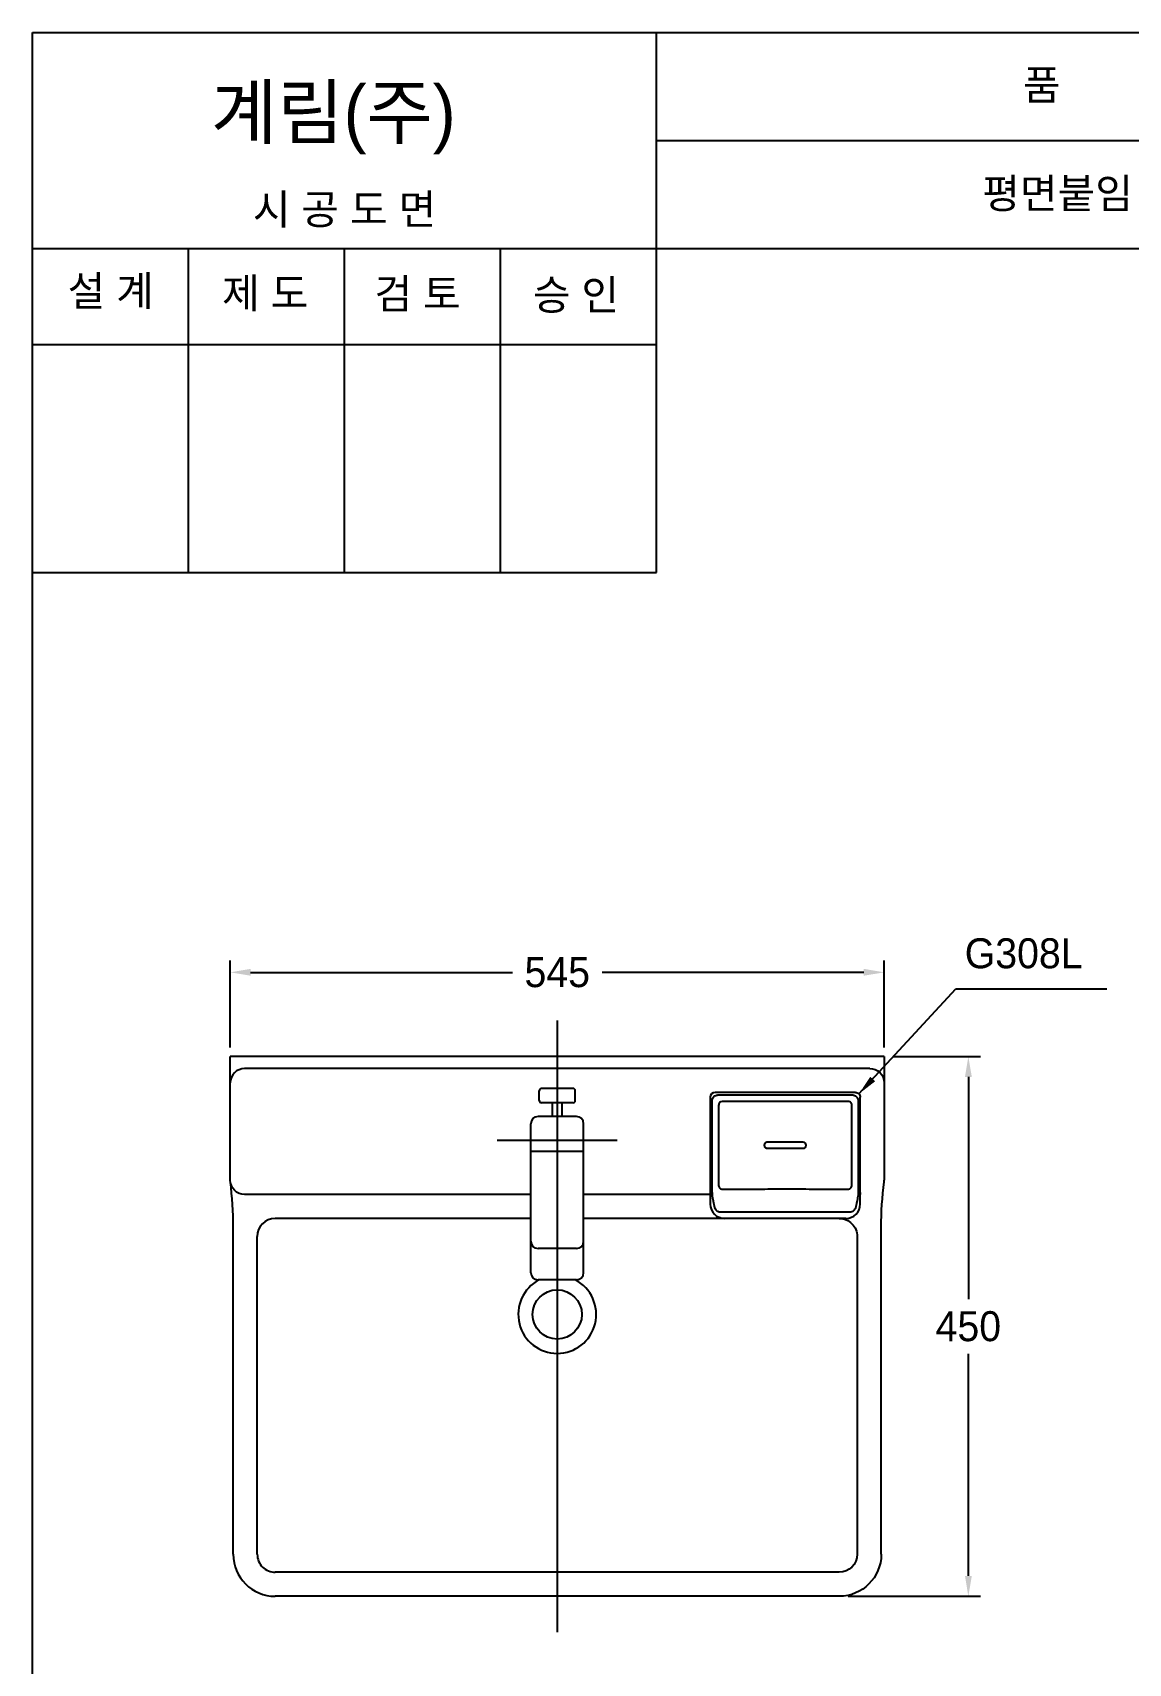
# Model space of a CAD drawing. Header units: millimetres. Extents: x 0 to 5763, y -67 to 2530.
# Drawn here: x 1963 to 2877, y 1170 to 2530 of the extents above; entities that cross this region are included whole.
import ezdxf
from ezdxf.enums import TextEntityAlignment as Align
from ezdxf.lldxf.tags import DXFTag

# ---------------------------------------------------------------- set-up
doc = ezdxf.new("R2010")
doc.units = ezdxf.units.MM
for name, color, linetype in [('TEXT', 7, 'Continuous'), ('내부선 및 부속', 4, 'Continuous'), ('도각라인', 7, 'Continuous'), ('외형선', 3, 'Continuous'), ('중심선', 1, 'DASHED'), ('치수선', 7, 'Continuous')]:
    doc.layers.add(name, color=color, linetype=linetype)
doc.styles.add('____', font='')
doc.styles.add('타이틀', font='H2GTRM.TTF', dxfattribs={"height": 25})
doc.styles.get('____').set_extended_font_data('굴림')
tags = doc.linetypes.add('DASHDOT', pattern=[70, 31, -13, 13, -13]).pattern_tags.tags
tags[10:11] = [DXFTag(74, 4), DXFTag(75, 0), DXFTag(340, '0'), DXFTag(46, 0.0), DXFTag(50, 0.0), DXFTag(44, 0.0), DXFTag(45, 0.0)]
tags[8:9] = [DXFTag(74, 4), DXFTag(75, 0), DXFTag(340, '0'), DXFTag(46, 0.0), DXFTag(50, 0.0), DXFTag(44, 0.0), DXFTag(45, 0.0)]
tags[6:7] = [DXFTag(74, 4), DXFTag(75, 0), DXFTag(340, '0'), DXFTag(46, 0.0), DXFTag(50, 0.0), DXFTag(44, 0.0), DXFTag(45, 0.0)]
tags[4:5] = [DXFTag(74, 4), DXFTag(75, 0), DXFTag(340, '0'), DXFTag(46, 0.0), DXFTag(50, 0.0), DXFTag(44, 0.0), DXFTag(45, 0.0)]
tags = doc.linetypes.add('DASHED', pattern=[25.72, 12.86, -12.86]).pattern_tags.tags
tags[6:7] = [DXFTag(74, 4), DXFTag(75, 0), DXFTag(340, '0'), DXFTag(46, 0.0), DXFTag(50, 0.0), DXFTag(44, 0.0), DXFTag(45, 0.0)]
tags[4:5] = [DXFTag(74, 4), DXFTag(75, 0), DXFTag(340, '0'), DXFTag(46, 0.0), DXFTag(50, 0.0), DXFTag(44, 0.0), DXFTag(45, 0.0)]
doc.dimstyles.new('MSADIM', dxfattribs={"dimtxt": 33, "dimasz": 17, "dimexe": 10, "dimexo": 7.5, "dimgap": 10, "dimtad": 0, "dimtih": 1, "dimtoh": 1, "dimdec": 0, "dimzin": 1, "dimdsep": 46, "dimtxsty": '____', "dimcen": 11.25, "dimadec": 0, "dimazin": 0, "dimtfac": 1, "dimtdec": 0, "dimtix": 1, "dimtmove": 0, "dimatfit": 3, "dimfxl": 0, "dimtolj": 1, "dimtzin": 1, "dimarcsym": 0})

# ---------------------------------------------------------------- blocks, each defined once
blk = doc.blocks.new('*D1')
at = {"layer": '치수선', "color": 0, "linetype": 'Continuous', "lineweight": -2}
for p, q in [((2128.1, 1683.8), (2128.1, 1756.5)), ((2673.1, 1683.8), (2673.1, 1756.5)), ((2145.1, 1746.5), (2363.2, 1746.5)), ((2656.1, 1746.5), (2438, 1746.5))]:
    blk.add_line(p, q, dxfattribs=at)
at = {"layer": '치수선', "color": 0, "linetype": 'Continuous'}
for points in [[(2145.1, 1749.4), (2145.1, 1743.7), (2128.1, 1746.5)], [(2656.1, 1749.4), (2656.1, 1743.7), (2673.1, 1746.5)]]:
    blk.add_solid(points, dxfattribs=at)
at = {"layer": '치수선', "color": 0, "linetype": 'Continuous', "insert": (2400.6, 1746.5), "char_height": 25, "attachment_point": 5, "style": '____'}
blk.add_mtext('\\A1;545', dxfattribs=at)
blk = doc.blocks.new('*D2')
at = {"layer": '치수선', "color": 0, "linetype": 'Continuous', "lineweight": -2}
for p, q in [((2680.6, 1676.3), (2753.2, 1676.3)), ((2743.2, 1659.3), (2743.2, 1474.1)), ((2743.2, 1243.3), (2743.2, 1428.5)), ((2643.1, 1226.3), (2753.2, 1226.3))]:
    blk.add_line(p, q, dxfattribs=at)
at = {"layer": '치수선', "color": 0, "linetype": 'Continuous'}
for points in [[(2740.4, 1659.3), (2746.1, 1659.3), (2743.2, 1676.3)], [(2740.4, 1243.3), (2746.1, 1243.3), (2743.2, 1226.3)]]:
    blk.add_solid(points, dxfattribs=at)
at = {"layer": '치수선', "color": 0, "linetype": 'Continuous', "insert": (2743.2, 1451.3), "char_height": 25, "attachment_point": 5, "style": '____'}
blk.add_mtext('\\A1;450', dxfattribs=at)

msp = doc.modelspace()

# ---------------------------------------------------------------- linework, layer by layer
at = {"layer": '내부선 및 부속', "linetype": 'Continuous'}
for p, q in [((2661.1, 1666.3), (2140.1, 1666.3)), ((2413.6, 1649.7), (2387.6, 1649.7)), ((2649.1, 1646.3), (2532.1, 1646.3)), ((2413.6, 1637.7), (2387.6, 1637.7)), ((2396.6, 1626.3), (2396.6, 1637.7)), ((2404.6, 1626.3), (2404.6, 1637.7)), ((2528.1, 1642.3), (2528.1, 1553.3)), ((2535.1, 1633.3), (2535.1, 1569.2)), ((2646.1, 1569.2), (2646.1, 1633.3)), ((2653.1, 1553.3), (2653.1, 1642.3)), ((2378.6, 1522.3), (2378.6, 1620.3)), ((2416.6, 1626.3), (2384.6, 1626.3)), ((2422.6, 1522.3), (2422.6, 1620.3)), ((2605.6, 1604.8), (2575.6, 1604.8)), ((2422.6, 1597.1), (2378.6, 1597.1)), ((2575.6, 1599.8), (2605.6, 1599.8)), ((2378.6, 1561.3), (2140.1, 1561.3)), ((2528.1, 1561.3), (2422.6, 1561.3)), ((2641.1, 1541.3), (2540.1, 1541.3)), ((2378.6, 1496.1), (2378.6, 1522.3)), ((2416.6, 1516.3), (2384.6, 1516.3)), ((2422.6, 1496.1), (2422.6, 1522.3)), ((2416.6, 1490.1), (2384.6, 1490.1))]:
    msp.add_line(p, q, dxfattribs=at)
at = {"layer": '내부선 및 부속', "linetype": 'Continuous', "flags": 128}
for points in [[(2661.1, 1666.3, -0.414214), (2673.1, 1654.3)], [(2649.1, 1646.3, -0.414214), (2653.1, 1642.3)], [(2140.1, 1561.3, -0.414214), (2128.1, 1573.3)], [(2651.5, 1565, -0.211605), (2653.1, 1561.3)]]:
    msp.add_lwpolyline(points, format="xyb", dxfattribs=at)
at = {"layer": '내부선 및 부속', "linetype": 'Continuous'}
msp.add_circle((2400.6, 1461.3), 20.5, dxfattribs=at)
for centre, radius, start, end in [((2140.1, 1654.3), 12, 90, 180), ((2387.6, 1647.7), 2, 90, 180), ((2413.6, 1647.7), 2, 0, 90), ((2532.1, 1642.3), 4, 90, 180), ((2387.6, 1639.7), 2, 180, 270), ((2413.6, 1639.7), 2, 270, 0), ((2384.6, 1620.3), 6, 90, 180), ((2416.6, 1620.3), 6, 0, 90), ((2605.6, 1602.3), 2.5, 270, 90), ((2533.1, 1561.3), 5, 132.2041, 180), ((2540.1, 1553.3), 12, 180, 270), ((2641.1, 1553.3), 12, 270.001, 0), ((2384.6, 1522.3), 6, 180, 270), ((2416.6, 1522.3), 6, 270, 0), ((2384.6, 1496.1), 6, 180, 270), ((2416.6, 1496.1), 6, 270, 0), ((2400.6, 1461.3), 32.5, 117.7649, 62.2351)]:
    msp.add_arc(centre, radius, start, end, dxfattribs=at)
for points, degree in [([(2385.6, 1639.7), (2385.6, 1643.7), (2385.6, 1647.7)], 2), ([(2415.6, 1639.7), (2415.6, 1643.7), (2415.6, 1647.7)], 2), ([(2529.7, 1566.4), (2529.7, 1602.9), (2529.7, 1639.3)], 2), ([(2534.8, 1644.3), (2590.6, 1644.3), (2646.4, 1644.3)], 2), ([(2651.5, 1639.3), (2651.5, 1602.9), (2651.5, 1566.4)], 2), ([(2644.8, 1566.4), (2646, 1567.2), (2646.1, 1568.2), (2646.1, 1569.2)], 3), ([(2531.9, 1550.5), (2531.3, 1553.4), (2530.7, 1556.2)], 2), ([(2650.5, 1556.2), (2649.9, 1553.4), (2649.3, 1550.5)], 2), ([(2644.4, 1546.5), (2590.6, 1546.5), (2536.8, 1546.5)], 2)]:
    msp.add_open_spline(points, degree=degree, dxfattribs=at)
for points, knots in [([(2529.7, 1639.3), (2529.7, 1639.7), (2529.8, 1640.3), (2530.2, 1641.6), (2531.1, 1643), (2532.5, 1643.9), (2533.8, 1644.2), (2534.5, 1644.3), (2534.8, 1644.3)], [0, 0, 0, 0, 0.12233, 0.248, 0.493258, 0.746631, 0.873312, 1, 1, 1, 1]), ([(2539.4, 1638.9), (2537.8, 1638.9), (2535.9, 1638.7), (2535.1, 1636.4), (2535.1, 1634.6), (2535.1, 1633.3)], [0, 0, 0, 0, 0.778035, 0.778035, 1, 1, 1, 1]), ([(2642.5, 1638.8), (2638.3, 1638.8), (2625.7, 1638.8), (2603.9, 1638.8), (2577.3, 1638.8), (2555.7, 1638.8), (2543.3, 1638.8), (2539.4, 1638.9)], [0, 0, 0, 0, 0.115579, 0.374135, 0.632691, 0.891248, 1, 1, 1, 1]), ([(2646.1, 1635.8), (2646.1, 1636.8), (2645.7, 1637.6), (2644.2, 1638.8), (2643.3, 1638.9), (2642.5, 1638.8)], [0, 0, 0, 0, 0.494965, 0.494965, 1, 1, 1, 1]), ([(2646.4, 1644.3), (2646.7, 1644.3), (2647.4, 1644.2), (2648.7, 1643.9), (2650.1, 1642.9), (2651, 1641.6), (2651.4, 1640.3), (2651.5, 1639.7), (2651.5, 1639.3)], [0, 0, 0, 0, 0.128467, 0.254133, 0.505451, 0.753732, 0.877367, 1, 1, 1, 1]), ([(2530.7, 1556.2), (2530.6, 1556.6), (2530.4, 1557.3), (2530.2, 1558.8), (2529.9, 1560.9), (2529.8, 1563.6), (2529.7, 1565.4), (2529.7, 1566.4)], [0, 0, 0, 0, 0.103403, 0.216336, 0.461536, 0.727358, 1, 1, 1, 1]), ([(2535.1, 1569.2), (2535.1, 1569.1), (2535.1, 1568.9), (2535.2, 1567.7), (2535.5, 1567), (2536.4, 1566.4)], [0, 0, 0, 0, 0.139227, 0.139227, 1, 1, 1, 1]), ([(2536.4, 1566.4), (2536.6, 1566.2), (2537.1, 1565.9), (2537.9, 1565.8), (2538.6, 1565.8), (2539.3, 1565.8), (2540, 1565.8), (2540.6, 1565.8), (2541.4, 1565.8), (2542.8, 1565.8), (2544.5, 1565.8), (2546.6, 1565.8), (2549.2, 1565.8), (2554, 1565.8), (2564.9, 1565.8), (2577.9, 1565.9), (2592, 1565.9), (2606, 1565.9), (2619, 1565.8), (2629.9, 1565.8), (2634.9, 1565.8), (2637.9, 1565.8), (2639.6, 1565.8), (2640.6, 1565.8), (2641.1, 1565.8), (2641.8, 1565.8), (2642.5, 1565.8), (2643.3, 1565.8), (2644.1, 1565.9), (2644.6, 1566.2), (2644.8, 1566.4)], [0, 0, 0, 0, 0.008925, 0.014562, 0.022239, 0.027829, 0.034534, 0.040609, 0.045214, 0.055958, 0.078651, 0.093588, 0.111513, 0.151233, 0.225585, 0.412613, 0.512457, 0.612315, 0.799168, 0.87349, 0.912355, 0.937891, 0.954787, 0.959395, 0.96547, 0.970392, 0.977763, 0.985445, 0.991084, 1, 1, 1, 1]), ([(2651.5, 1566.4), (2651.5, 1565.9), (2651.5, 1564.9), (2651.4, 1563.1), (2651.3, 1560.9), (2651, 1558.5), (2650.7, 1556.9), (2650.5, 1556.2)], [0, 0, 0, 0, 0.140608, 0.277742, 0.538186, 0.781413, 1, 1, 1, 1]), ([(2536.8, 1546.5), (2536.5, 1546.5), (2535.9, 1546.5), (2534.8, 1546.8), (2533.6, 1547.6), (2532.5, 1548.9), (2532, 1550), (2531.9, 1550.5)], [0, 0, 0, 0, 0.1237, 0.246815, 0.494612, 0.746826, 1, 1, 1, 1]), ([(2649.3, 1550.5), (2649.2, 1550.2), (2649.1, 1549.7), (2648.6, 1548.7), (2647.6, 1547.5), (2646.4, 1546.8), (2645.3, 1546.5), (2644.7, 1546.5), (2644.4, 1546.5)], [0, 0, 0, 0, 0.127246, 0.254117, 0.505787, 0.754054, 0.87774, 1, 1, 1, 1])]:
    msp.add_open_spline(points, degree=3, knots=knots, dxfattribs=at)
msp.add_rational_spline([(2646.1, 1633.3), (2646.1, 1634.6), (2646.1, 1635.8)], [0.999999761581, 0.999999642372, 1], degree=2, dxfattribs=at)
msp.add_rational_spline([(2575.6, 1604.8), (2575.4, 1604.8), (2575.2, 1604.8), (2574.9, 1604.8), (2574.6, 1604.6), (2574.3, 1604.5), (2574, 1604.3), (2573.8, 1604.1), (2573.6, 1603.8), (2573.4, 1603.6), (2573.3, 1603.3), (2573.2, 1603), (2573.1, 1602.7), (2573.1, 1602.3), (2573.1, 1602), (2573.2, 1601.7), (2573.3, 1601.4), (2573.4, 1601.1), (2573.6, 1600.8), (2573.8, 1600.6), (2574, 1600.4), (2574.3, 1600.2), (2574.6, 1600.1), (2574.9, 1599.9), (2575.2, 1599.9), (2575.4, 1599.8), (2575.6, 1599.8)], [1, 0.996983408928, 1, 0.991677582264, 1, 0.991796374321, 1, 0.991828143597, 1, 0.991855502129, 1, 0.991867423058, 1, 0.991901934147, 1, 0.9918628335, 1, 0.991850137711, 1, 0.991822123528, 1, 0.991789638996, 1, 0.991665363312, 1, 0.996628046036, 1], degree=2, knots=[0, 0, 0, 0.049589, 0.049589, 0.131806, 0.131806, 0.213556, 0.213556, 0.295104, 0.295104, 0.37653, 0.37653, 0.457893, 0.457893, 0.539081, 0.539081, 0.620468, 0.620468, 0.70192, 0.70192, 0.783498, 0.783498, 0.865282, 0.865282, 0.947558, 0.947558, 1, 1, 1], dxfattribs=at)
at = {"layer": '도각라인', "color": 7}
for p, q in [((1963.4, 0), (1963.4, 2530)), ((1963.4, 2530), (3763.4, 2530)), ((2483.4, 2080), (2483.4, 2530)), ((2483.4, 2440), (3763.4, 2440)), ((1963.4, 2350), (3763.4, 2350)), ((2093.4, 2080), (2093.4, 2350)), ((2223.4, 2080), (2223.4, 2350)), ((2353.4, 2080), (2353.4, 2350)), ((1963.4, 2270), (2483.4, 2270)), ((1963.4, 2080), (2483.4, 2080))]:
    msp.add_line(p, q, dxfattribs=at)
at = {"layer": '외형선', "linetype": 'Continuous'}
for p, q in [((2673.1, 1676.3), (2128.1, 1676.3)), ((2128.1, 1573.3), (2128.1, 1676.3)), ((2673.1, 1676.3), (2673.1, 1573.3)), ((2378.6, 1541.3), (2165.6, 1541.3)), ((2540.1, 1541.3), (2422.6, 1541.3)), ((2130.6, 1261.3), (2130.6, 1533.9)), ((2150.6, 1261.3), (2150.6, 1526.3)), ((2650.6, 1526.3), (2650.6, 1261.3)), ((2670.6, 1261.3), (2670.6, 1533.9)), ((2635.6, 1246.3), (2165.6, 1246.3)), ((2635.6, 1226.3), (2165.6, 1226.3))]:
    msp.add_line(p, q, dxfattribs=at)
at = {"layer": '외형선', "linetype": 'Continuous', "flags": 128}
for points in [[(2670.6, 1533.9, -0.03168), (2673, 1571.8)], [(2635.6, 1541.3, -0.414214), (2650.6, 1526.3)], [(2650.6, 1261.3, -0.414207), (2635.6, 1246.3)], [(2670.6, 1261.3, -0.414209), (2635.6, 1226.3)]]:
    msp.add_lwpolyline(points, format="xyb", dxfattribs=at)
at = {"layer": '외형선', "linetype": 'Continuous'}
for centre, radius, start, end in [((1830.6, 1533.9), 300, 0, 7.2581), ((2661.1, 1573.3), 12, 352.7419, 0), ((2165.6, 1526.3), 15, 90, 180), ((2165.6, 1261.3), 35, 180, 269.9995), ((2165.6, 1261.3), 15, 180, 270.0008)]:
    msp.add_arc(centre, radius, start, end, dxfattribs=at)
at = {"layer": '중심선', "linetype": 'DASHDOT'}
for p, q in [((2400.6, 1706.3), (2400.6, 1196.3)), ((2450.6, 1606.3), (2350.6, 1606.3))]:
    msp.add_line(p, q, dxfattribs=at)

# ---------------------------------------------------------------- texts
at = {"layer": 'TEXT', "style": '타이틀'}
for s, p in [('품             명', (2879.1, 2486.4)), ('평면붙임 세면기', (2869.2, 2396)), ('시 공 도 면', (2223.3, 2382.7)), ('설 계', (2028.5, 2314.6)), ('제 도', (2157.2, 2312.9)), ('검 토', (2284.2, 2312.3)), ('승 인', (2416.2, 2311.4))]:
    msp.add_text(s, height=25, dxfattribs=at).set_placement(p, align=Align.MIDDLE_CENTER)
msp.add_text('계림(주)', height=44, dxfattribs=at).set_placement((2112.1, 2441.8))
at = {"layer": 'TEXT', "insert": (2740.2, 1774.9), "char_height": 25, "width": 380.447, "attachment_point": 1, "line_spacing_factor": 0.963855, "style": '타이틀'}
msp.add_mtext('\\A1;G308L', dxfattribs=at)

# ---------------------------------------------------------------- dimensions: what is measured, and where the dimension line sits
at = {"layer": '치수선', "linetype": 'Continuous'}
dim = msp.add_linear_dim(base=(2673.1, 1746.5), p1=(2128.1, 1676.3), p2=(2673.1, 1676.3), dimstyle='MSADIM', override={"dimtxt": 25}, dxfattribs=at)
dim.commit()
dim.dimension.update_dxf_attribs({"geometry": '*D1', "text_midpoint": (2400.6, 1746.5), "dimtype": 160})
dim = msp.add_linear_dim(base=(2743.2, 1226.3), p1=(2673.1, 1676.3), p2=(2635.6, 1226.3), angle=90, dimstyle='MSADIM', override={"dimtxt": 25}, dxfattribs=at)
dim.commit()
dim.dimension.update_dxf_attribs({"geometry": '*D2', "text_midpoint": (2743.2, 1451.3), "dimtype": 160})

# ---------------------------------------------------------------- leaders
msp.add_leader([(2652, 1645.1), (2732.9, 1732.8), (2858.6, 1732.8)], dimstyle='MSADIM', override={"dimtxt": 25}, dxfattribs=at)

doc.saveas('drawing.dxf')
